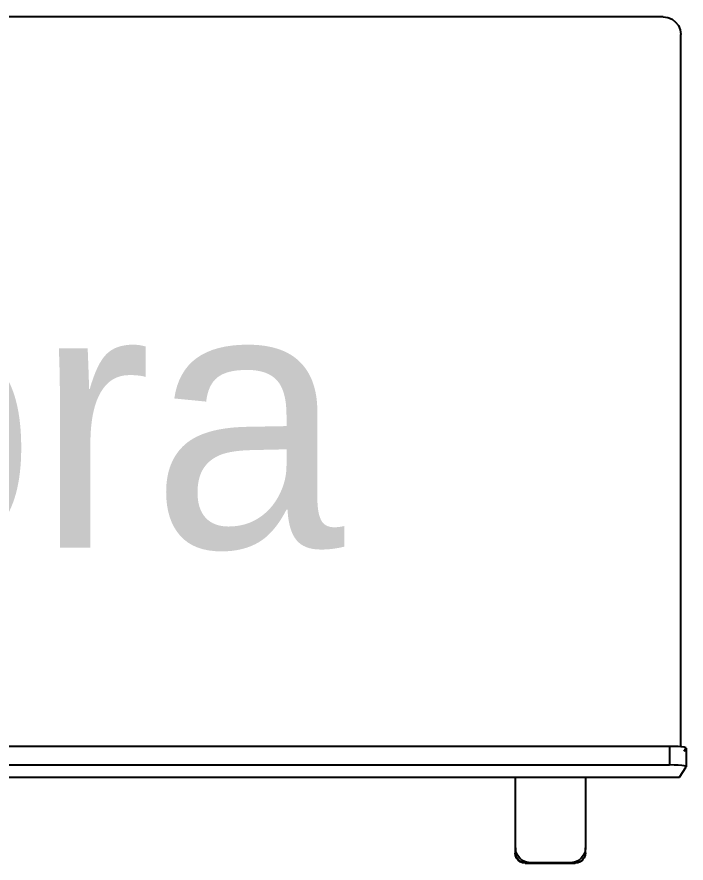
# Model space of a CAD drawing. Extents: x -4.2 to 4.2, y -5.7 to 5.7.
# Drawn here: x 0.882 to 1.398, y 2.2 to 2.852 of the extents above; entities that cross this region are included whole.
import ezdxf

# ---------------------------------------------------------------- set-up
doc = ezdxf.new("R2010")
doc.units = 0
doc.layers.get('0').update_dxf_attribs({"linetype": 'CONTINUOUS'})

msp = doc.modelspace()

# ---------------------------------------------------------------- linework, layer by layer
for p, q in [((1.38042, 2.85213), (0.42963, 2.85213)), ((1.38042, 2.85213), (1.3839, 2.85167)), ((1.3839, 2.85167), (1.38715, 2.85033)), ((1.38715, 2.85033), (1.38993, 2.84819)), ((1.38993, 2.84819), (1.39207, 2.8454)), ((1.39207, 2.8454), (1.39342, 2.84215)), ((1.39342, 2.84215), (1.39388, 2.83867)), ((1.39388, 2.28982), (1.39388, 2.83867)), ((1.3853, 2.29016), (0.29997, 2.29016)), ((1.38877, 2.29011), (1.3853, 2.29016)), ((1.3853, 2.29016), (1.3853, 2.27586)), ((1.39194, 2.28998), (1.38877, 2.29011)), ((1.39388, 2.28982), (1.39194, 2.28998)), ((1.39461, 2.28976), (1.39388, 2.28982)), ((1.39658, 2.28948), (1.39461, 2.28976)), ((1.39773, 2.28916), (1.39658, 2.28948)), ((1.39658, 2.28652), (1.39773, 2.2884)), ((1.39798, 2.28881), (1.39773, 2.28916)), ((1.39798, 2.28881), (1.39798, 2.27451)), ((0.29997, 2.27586), (1.3853, 2.27586)), ((1.38877, 2.27581), (1.3853, 2.27586)), ((1.39194, 2.27568), (1.38877, 2.27581)), ((1.39461, 2.27546), (1.39194, 2.27568)), ((1.39658, 2.27518), (1.39461, 2.27546)), ((1.39773, 2.27486), (1.39658, 2.27518)), ((1.393, 2.26641), (1.39798, 2.27451)), ((1.39798, 2.27451), (1.39773, 2.27486)), ((0.37938, 2.26641), (1.26637, 2.26641)), ((1.26637, 2.26641), (1.26637, 2.21182)), ((1.26637, 2.26641), (1.26654, 2.26641)), ((1.26654, 2.21212), (1.26654, 2.26641)), ((1.26654, 2.26641), (1.32052, 2.26641)), ((1.32052, 2.26641), (1.32052, 2.21212)), ((1.32052, 2.26641), (1.393, 2.26641)), ((1.26654, 2.21212), (1.26637, 2.21182)), ((1.26637, 2.21182), (1.26637, 2.20797)), ((1.26693, 2.20913), (1.26654, 2.21212)), ((1.26654, 2.21212), (1.26654, 2.20827)), ((1.32052, 2.21212), (1.32012, 2.20913)), ((1.32052, 2.20827), (1.32052, 2.21212)), ((1.26654, 2.20827), (1.26637, 2.20797)), ((1.26663, 2.20597), (1.26637, 2.20797)), ((1.2668, 2.20627), (1.26654, 2.20827)), ((1.2674, 2.20411), (1.26663, 2.20597)), ((1.26757, 2.20441), (1.2668, 2.20627)), ((1.26809, 2.20634), (1.26693, 2.20913)), ((1.26863, 2.20252), (1.2674, 2.20411)), ((1.2688, 2.20281), (1.26757, 2.20441)), ((1.26993, 2.20394), (1.26809, 2.20634)), ((1.27232, 2.2021), (1.26993, 2.20394)), ((1.31713, 2.20394), (1.31473, 2.2021)), ((1.31897, 2.20634), (1.31713, 2.20394)), ((1.31931, 2.20411), (1.31826, 2.20281)), ((1.32012, 2.20913), (1.31897, 2.20634)), ((1.31948, 2.20441), (1.31931, 2.20411)), ((1.32026, 2.20627), (1.31948, 2.20441)), ((1.32052, 2.20827), (1.32026, 2.20627)), ((1.27022, 2.20129), (1.26863, 2.20252)), ((1.27039, 2.20159), (1.2688, 2.20281)), ((1.27208, 2.20052), (1.27022, 2.20129)), ((1.27225, 2.20082), (1.27039, 2.20159)), ((1.27408, 2.20026), (1.27208, 2.20052)), ((1.27425, 2.20056), (1.27225, 2.20082)), ((1.27511, 2.20095), (1.27232, 2.2021)), ((1.27425, 2.20056), (1.27408, 2.20026)), ((1.27408, 2.20026), (1.27793, 2.20026)), ((1.27425, 2.20056), (1.2781, 2.20056)), ((1.2781, 2.20056), (1.27511, 2.20095)), ((1.2781, 2.20056), (1.27793, 2.20026)), ((1.27793, 2.20026), (1.30877, 2.20026)), ((1.30895, 2.20056), (1.2781, 2.20056)), ((1.30895, 2.20056), (1.30877, 2.20026)), ((1.30877, 2.20026), (1.31263, 2.20026)), ((1.31194, 2.20095), (1.30895, 2.20056)), ((1.30895, 2.20056), (1.31281, 2.20056)), ((1.31473, 2.2021), (1.31194, 2.20095)), ((1.31281, 2.20056), (1.31263, 2.20026)), ((1.31463, 2.20052), (1.31263, 2.20026)), ((1.3148, 2.20082), (1.31281, 2.20056)), ((1.31648, 2.20129), (1.31463, 2.20052)), ((1.31666, 2.20159), (1.3148, 2.20082)), ((1.31808, 2.20252), (1.31648, 2.20129)), ((1.31826, 2.20281), (1.31666, 2.20159)), ((1.31826, 2.20281), (1.31808, 2.20252))]:
    msp.add_line(p, q)

# ---------------------------------------------------------------- texts
msp.add_text('Isidora', height=0.2).set_placement((0.33208, 2.44321))

doc.saveas('drawing.dxf')
